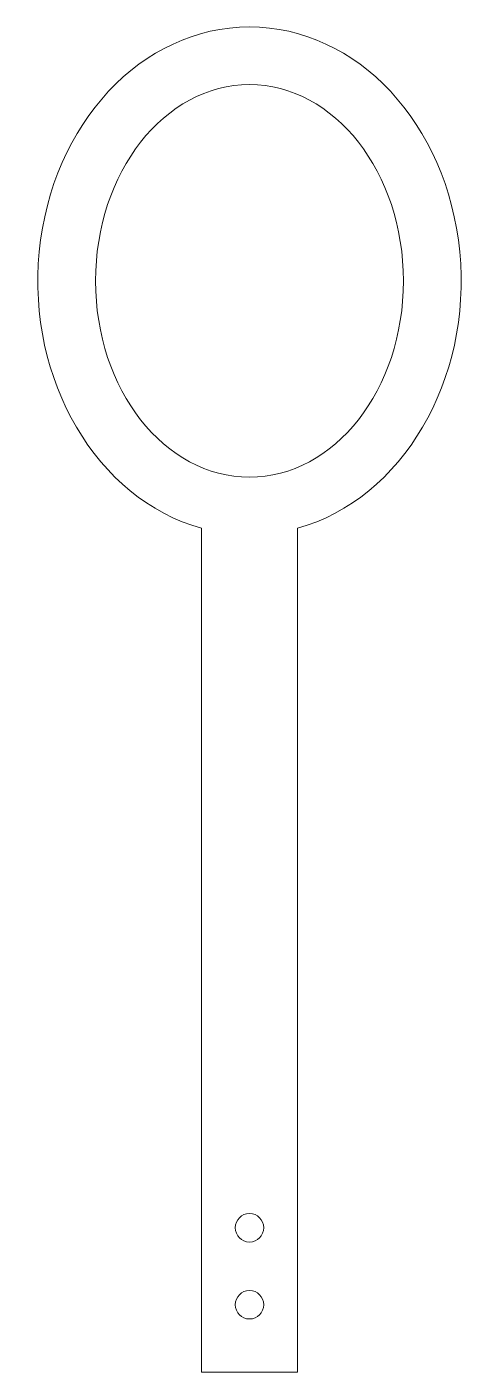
# Model space of a CAD drawing. Header units: millimetres. Extents: x 7 to 53, y 18 to 158.
import ezdxf

# ---------------------------------------------------------------- set-up
doc = ezdxf.new("R2010")
doc.units = ezdxf.units.MM
doc.layers.add('cut', color=178, linetype='Continuous', lineweight=0, true_color=0x000000)

msp = doc.modelspace()

# ---------------------------------------------------------------- linework, layer by layer
at = {"layer": 'cut'}
for p, q in [((25, 106.19), (25, 18.5)), ((35, 18.5), (35, 106.19)), ((25, 18.5), (35, 18.5))]:
    msp.add_line(p, q, dxfattribs=at)
for centre in [(30, 33.5), (30, 25.5)]:
    msp.add_circle(centre, 1.48, dxfattribs=at)
msp.add_ellipse((30, 131.9), major_axis=(0, 26.4), ratio=0.833333, start_param=3.370869, end_param=9.195502, dxfattribs=at)
msp.add_ellipse((30, 131.9), major_axis=(0, 20.4), ratio=0.784314, dxfattribs=at)

doc.saveas('drawing.dxf')
